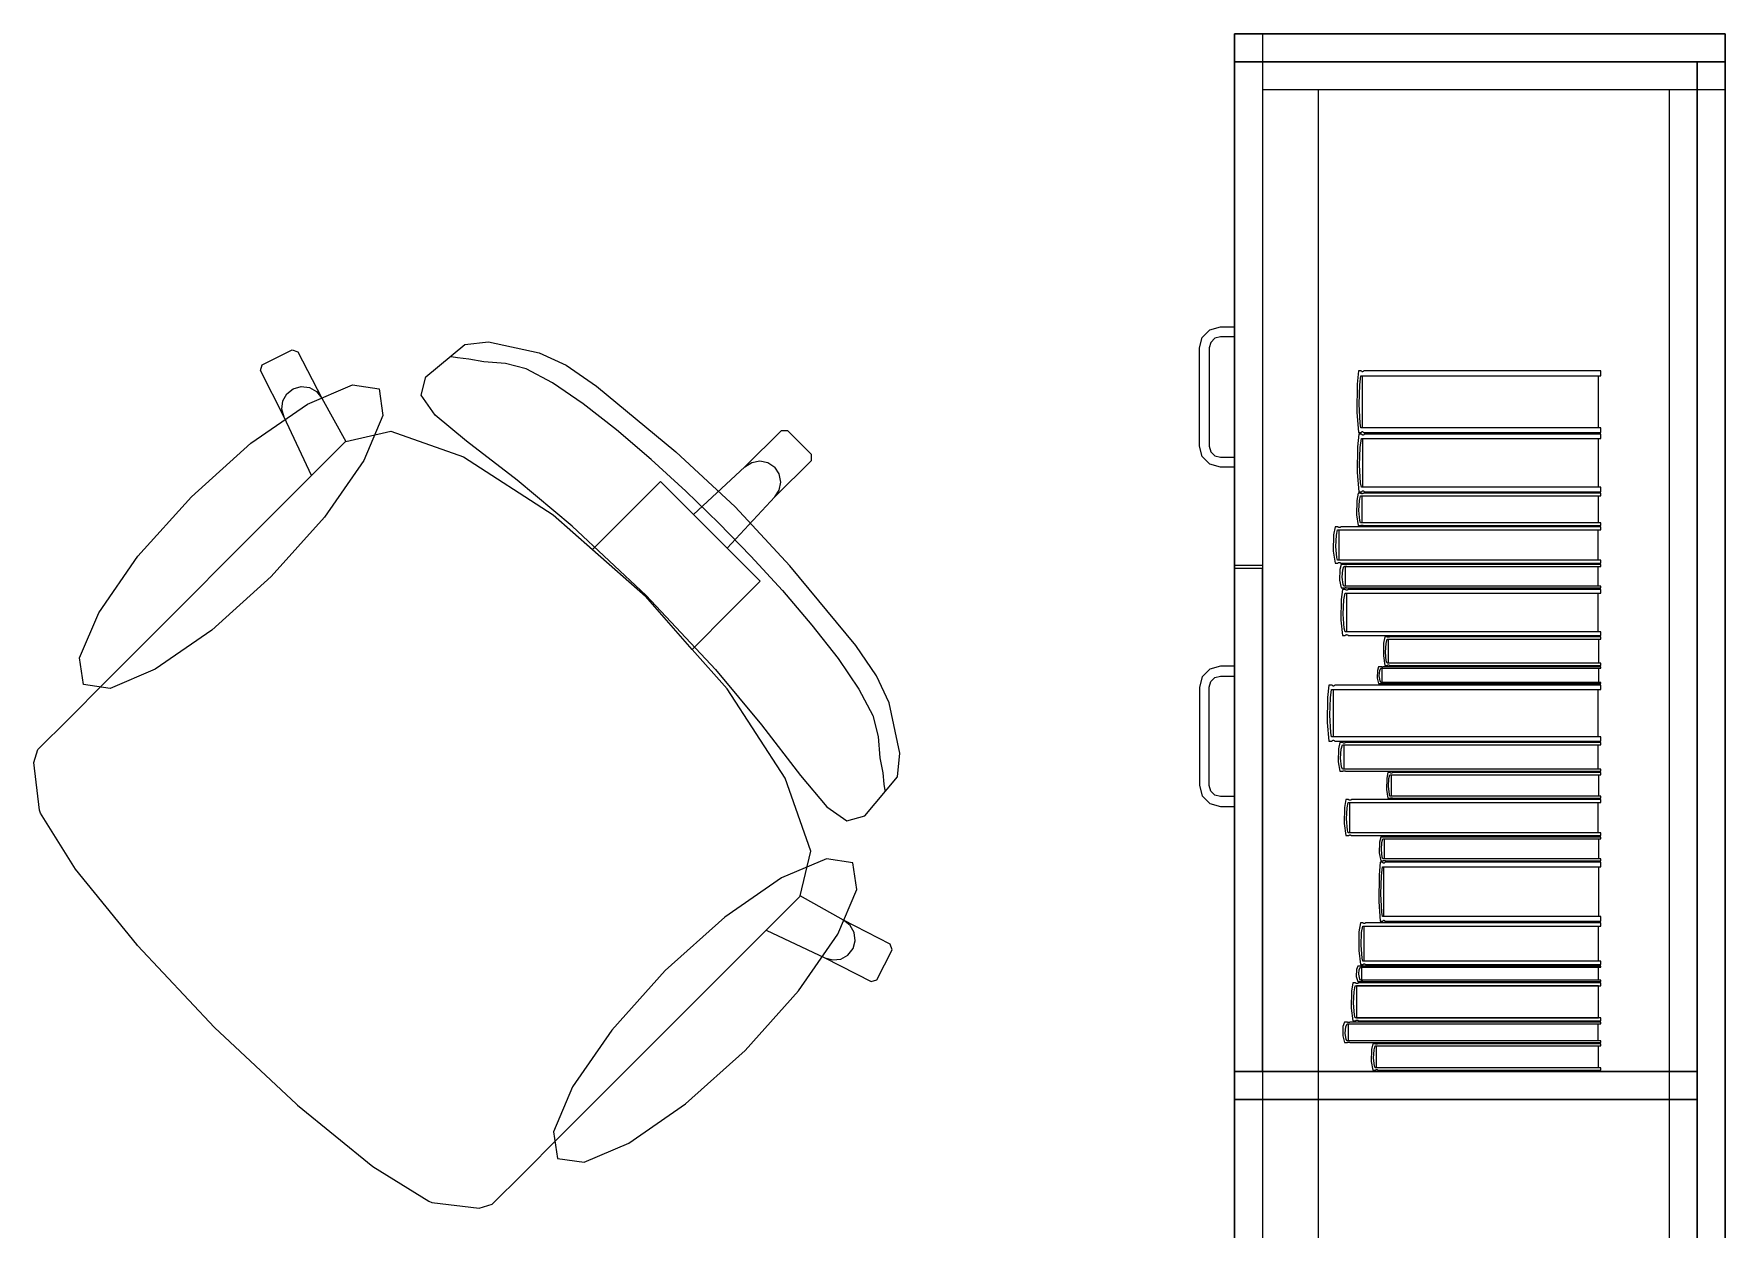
# Model space of a CAD drawing. Header units: inches. Extents: x -38 to 5698, y -33 to 92.
# Drawn here: x 227.646 to 228.852, y 11.583 to 12.435 of the extents above; entities that cross this region are included whole.
import ezdxf

# ---------------------------------------------------------------- set-up
doc = ezdxf.new("R2010")
doc.units = ezdxf.units.IN
doc.header["$MEASUREMENT"] = 0
doc.set_wipeout_variables(frame=1)
doc.linetypes.add('Wipeout_Contour', pattern=[1, 0, -1])
doc.layers.add('Interior - Mobiliario', color=7, linetype='Continuous')

msp = doc.modelspace()

# ---------------------------------------------------------------- linework, layer by layer
at = {"layer": 'Interior - Mobiliario', "color": 175, "linetype": 'Continuous', "lineweight": 13}
for p, q in [((228.8321, 12.4153), (228.5221, 12.4153)), ((228.5221, 12.4153), (228.5221, 10.9553)), ((228.8321, 10.9553), (228.8321, 12.4153)), ((228.5621, 12.3953), (228.5221, 12.3953)), ((228.8121, 12.3953), (228.5621, 12.3953)), ((228.4791, 12.2188), (228.4846, 12.2243)), ((228.4846, 12.2243), (228.4921, 12.2263)), ((228.4921, 12.2263), (228.5021, 12.2263)), ((228.5021, 12.2263), (228.5021, 12.2193)), ((227.8086, 12.1992), (227.8299, 12.21)), ((227.8299, 12.21), (227.834, 12.2086)), ((227.9253, 12.1906), (227.9532, 12.2138)), ((227.9532, 12.2138), (227.97, 12.2157)), ((227.97, 12.2157), (228.0061, 12.2079)), ((228.4771, 12.2113), (228.4791, 12.2188)), ((228.4771, 12.1413), (228.4771, 12.2113)), ((228.4852, 12.2153), (228.4841, 12.2113)), ((228.4841, 12.2113), (228.4841, 12.1413)), ((228.4881, 12.2182), (228.4852, 12.2153)), ((228.4921, 12.2193), (228.4881, 12.2182)), ((228.5021, 12.2193), (228.4921, 12.2193)), ((227.8073, 12.1951), (227.8086, 12.1992)), ((227.834, 12.2086), (227.851, 12.1755)), ((227.9479, 12.2042), (227.9434, 12.205)), ((227.956, 12.2034), (227.9479, 12.2042)), ((227.9667, 12.2014), (227.956, 12.2034)), ((227.9821, 12.2002), (227.9667, 12.2014)), ((227.9969, 12.1963), (227.9821, 12.2002)), ((228.0061, 12.2079), (228.0253, 12.199)), ((228.0253, 12.199), (228.047, 12.1841)), ((227.8242, 12.162), (227.8073, 12.1951)), ((227.9219, 12.1777), (227.9253, 12.1906)), ((228.0157, 12.1863), (227.9969, 12.1963)), ((228.0375, 12.1715), (228.0157, 12.1863)), ((228.5905, 12.195), (228.5896, 12.1854)), ((228.5924, 12.195), (228.5905, 12.195)), ((228.5914, 12.1849), (228.5922, 12.1915)), ((228.5922, 12.1915), (228.7635, 12.1915)), ((228.5925, 12.1949), (228.5924, 12.195)), ((228.5927, 12.1946), (228.5925, 12.1949)), ((228.5929, 12.1944), (228.5927, 12.1946)), ((228.5932, 12.1943), (228.5929, 12.1944)), ((228.5931, 12.1915), (228.5931, 12.1544)), ((228.5934, 12.1943), (228.5932, 12.1943)), ((228.5937, 12.1944), (228.5934, 12.1943)), ((228.5939, 12.1946), (228.5937, 12.1944)), ((228.5942, 12.1948), (228.5939, 12.1946)), ((228.5943, 12.195), (228.5942, 12.1948)), ((228.7635, 12.195), (228.5943, 12.195)), ((228.7617, 12.1544), (228.7617, 12.1915)), ((228.7635, 12.1915), (228.7635, 12.195)), ((227.8226, 12.1677), (227.8233, 12.1735)), ((227.8233, 12.1735), (227.8261, 12.1786)), ((227.8261, 12.1786), (227.8307, 12.1822)), ((227.8307, 12.1822), (227.8364, 12.1838)), ((227.8364, 12.1838), (227.8422, 12.183)), ((227.8422, 12.183), (227.8473, 12.1802)), ((227.8473, 12.1802), (227.851, 12.1755)), ((227.851, 12.1755), (227.8683, 12.1445)), ((227.9319, 12.1634), (227.9219, 12.1777)), ((228.047, 12.1841), (228.1037, 12.1372)), ((228.5896, 12.1854), (228.5893, 12.1656)), ((228.591, 12.1713), (228.5914, 12.1849)), ((227.8242, 12.162), (227.8226, 12.1677)), ((227.8438, 12.1203), (227.8242, 12.162)), ((227.9542, 12.1448), (227.9319, 12.1634)), ((228.0613, 12.1529), (228.0375, 12.1715)), ((228.5893, 12.1656), (228.5905, 12.1509)), ((228.5917, 12.1577), (228.591, 12.1713)), ((227.8683, 12.1445), (227.9002, 12.152)), ((227.9002, 12.152), (227.9522, 12.1336)), ((228.0861, 12.1317), (228.0613, 12.1529)), ((228.1528, 12.1264), (228.1789, 12.1525)), ((228.1789, 12.1525), (228.1832, 12.1525)), ((228.1832, 12.1525), (228.1917, 12.1439)), ((228.5908, 12.1499), (228.5899, 12.1408)), ((228.5905, 12.1509), (228.5924, 12.1509)), ((228.5927, 12.1499), (228.5908, 12.1499)), ((228.5922, 12.1544), (228.5917, 12.1577)), ((228.7635, 12.1544), (228.5922, 12.1544)), ((228.5924, 12.1509), (228.5925, 12.1511)), ((228.5925, 12.1511), (228.5927, 12.1513)), ((228.5927, 12.1513), (228.593, 12.1515)), ((228.5928, 12.1497), (228.5927, 12.1499)), ((228.593, 12.1494), (228.5928, 12.1497)), ((228.593, 12.1515), (228.5932, 12.1516)), ((228.5933, 12.1493), (228.593, 12.1494)), ((228.5932, 12.1516), (228.5935, 12.1516)), ((228.5935, 12.1516), (228.5937, 12.1515)), ((228.5937, 12.1515), (228.594, 12.1513)), ((228.594, 12.1513), (228.5942, 12.151)), ((228.5943, 12.1494), (228.594, 12.1492)), ((228.5942, 12.151), (228.5943, 12.1509)), ((228.5943, 12.1509), (228.7635, 12.1509)), ((228.5945, 12.1496), (228.5943, 12.1494)), ((228.5946, 12.1499), (228.5945, 12.1496)), ((228.7635, 12.1499), (228.5946, 12.1499)), ((228.7635, 12.1509), (228.7635, 12.1544)), ((228.7635, 12.1466), (228.7635, 12.1499)), ((227.868, 12.1445), (227.8438, 12.1203)), ((227.868, 12.1445), (227.8683, 12.1445)), ((227.9904, 12.1169), (227.9542, 12.1448)), ((228.1037, 12.1372), (228.1459, 12.0981)), ((228.2003, 12.1354), (228.1917, 12.1439)), ((228.4791, 12.1338), (228.4771, 12.1413)), ((228.4841, 12.1413), (228.4852, 12.1373)), ((228.4852, 12.1373), (228.4881, 12.1344)), ((228.5899, 12.1408), (228.5897, 12.1224)), ((228.5913, 12.1277), (228.5918, 12.1404)), ((228.5918, 12.1404), (228.5926, 12.1466)), ((228.5926, 12.1466), (228.7635, 12.1466)), ((228.5935, 12.1492), (228.5933, 12.1493)), ((228.5934, 12.1466), (228.5934, 12.112)), ((228.5938, 12.1492), (228.5935, 12.1492)), ((228.594, 12.1492), (228.5938, 12.1492)), ((228.7617, 12.112), (228.7617, 12.1466)), ((227.9522, 12.1336), (228.016, 12.0923)), ((228.1107, 12.1092), (228.0861, 12.1317)), ((228.1163, 12.0924), (228.1528, 12.1264)), ((228.1528, 12.1264), (228.1577, 12.1296)), ((228.1577, 12.1296), (228.1634, 12.1307)), ((228.1634, 12.1307), (228.1692, 12.1296)), ((228.1692, 12.1296), (228.1741, 12.1263)), ((228.1774, 12.1214), (228.1741, 12.1263)), ((228.1742, 12.105), (228.2003, 12.1311)), ((228.2003, 12.1311), (228.2003, 12.1354)), ((228.4846, 12.1283), (228.4791, 12.1338)), ((228.4921, 12.1263), (228.4846, 12.1283)), ((228.4881, 12.1344), (228.4921, 12.1333)), ((228.4921, 12.1333), (228.5021, 12.1333)), ((228.5021, 12.1263), (228.4921, 12.1263)), ((228.5021, 12.1333), (228.5021, 12.1263)), ((228.5921, 12.1151), (228.5913, 12.1277)), ((227.696, 11.9724), (227.8438, 12.1203)), ((228.0297, 12.0841), (227.9904, 12.1169)), ((228.0715, 12.0949), (228.0927, 12.116)), ((228.0927, 12.116), (228.1163, 12.0924)), ((228.1785, 12.1156), (228.1774, 12.1214)), ((228.1774, 12.1099), (228.1785, 12.1156)), ((228.5897, 12.1224), (228.5908, 12.1087)), ((228.5926, 12.112), (228.5921, 12.1151)), ((228.1342, 12.0864), (228.1107, 12.1092)), ((228.1402, 12.0685), (228.1742, 12.105)), ((228.1742, 12.105), (228.1774, 12.1099)), ((228.5893, 12.1026), (228.5891, 12.0923)), ((228.5903, 12.1077), (228.5893, 12.1026)), ((228.5921, 12.1077), (228.5903, 12.1077)), ((228.5908, 12.1087), (228.5927, 12.1087)), ((228.5908, 12.0953), (228.5912, 12.1024)), ((228.5912, 12.1024), (228.592, 12.1059)), ((228.592, 12.1059), (228.7635, 12.1059)), ((228.5922, 12.1076), (228.5921, 12.1077)), ((228.5925, 12.1075), (228.5922, 12.1076)), ((228.5927, 12.1074), (228.5925, 12.1075)), ((228.7635, 12.112), (228.5926, 12.112)), ((228.5927, 12.1087), (228.5929, 12.1089)), ((228.5929, 12.1073), (228.5927, 12.1074)), ((228.5929, 12.1089), (228.5931, 12.1092)), ((228.5932, 12.1073), (228.5929, 12.1073)), ((228.5929, 12.1059), (228.5929, 12.0865)), ((228.5931, 12.1092), (228.5933, 12.1093)), ((228.5935, 12.1074), (228.5932, 12.1073)), ((228.5933, 12.1093), (228.5936, 12.1094)), ((228.5937, 12.1074), (228.5935, 12.1074)), ((228.5936, 12.1094), (228.5938, 12.1094)), ((228.5939, 12.1076), (228.5937, 12.1074)), ((228.5938, 12.1094), (228.5941, 12.1093)), ((228.5941, 12.1077), (228.5939, 12.1076)), ((228.5941, 12.1093), (228.5943, 12.1091)), ((228.7635, 12.1077), (228.5941, 12.1077)), ((228.5943, 12.1091), (228.5945, 12.1089)), ((228.5945, 12.1089), (228.5946, 12.1087)), ((228.5946, 12.1087), (228.7635, 12.1087)), ((228.7617, 12.0865), (228.7617, 12.1059)), ((228.7635, 12.1087), (228.7635, 12.112)), ((228.7635, 12.1059), (228.7635, 12.1077)), ((228.016, 12.0923), (228.0442, 12.0675)), ((228.0442, 12.0675), (228.0715, 12.0949)), ((228.1163, 12.0924), (228.1283, 12.0805)), ((228.185, 12.0559), (228.1459, 12.0981)), ((228.5891, 12.0923), (228.5903, 12.0846)), ((228.5915, 12.0882), (228.5908, 12.0953)), ((228.0825, 12.0347), (228.0297, 12.0841)), ((228.1402, 12.0685), (228.1283, 12.0805)), ((228.1342, 12.0864), (228.157, 12.0629)), ((228.5727, 12.078), (228.5725, 12.0664)), ((228.5738, 12.0836), (228.5727, 12.078)), ((228.5758, 12.0836), (228.5738, 12.0836)), ((228.5743, 12.0698), (228.5748, 12.0777)), ((228.5748, 12.0777), (228.5757, 12.0815)), ((228.5757, 12.0815), (228.7635, 12.0815)), ((228.5759, 12.0835), (228.5758, 12.0836)), ((228.5762, 12.0834), (228.5759, 12.0835)), ((228.5764, 12.0832), (228.5762, 12.0834)), ((228.5767, 12.0832), (228.5764, 12.0832)), ((228.5766, 12.0815), (228.5766, 12.0599)), ((228.577, 12.0832), (228.5767, 12.0832)), ((228.5773, 12.0832), (228.577, 12.0832)), ((228.5775, 12.0833), (228.5773, 12.0832)), ((228.5778, 12.0835), (228.5775, 12.0833)), ((228.5779, 12.0836), (228.5778, 12.0835)), ((228.7635, 12.0836), (228.5779, 12.0836)), ((228.5903, 12.0846), (228.5921, 12.0846)), ((228.592, 12.0865), (228.5915, 12.0882)), ((228.7635, 12.0865), (228.592, 12.0865)), ((228.5921, 12.0846), (228.5923, 12.0847)), ((228.5923, 12.0847), (228.5925, 12.0849)), ((228.5925, 12.0849), (228.5927, 12.085)), ((228.5927, 12.085), (228.593, 12.085)), ((228.593, 12.085), (228.5933, 12.085)), ((228.5933, 12.085), (228.5935, 12.0849)), ((228.5935, 12.0849), (228.5937, 12.0848)), ((228.5937, 12.0848), (228.594, 12.0847)), ((228.594, 12.0847), (228.5941, 12.0846)), ((228.5941, 12.0846), (228.7635, 12.0846)), ((228.7616, 12.0599), (228.7616, 12.0815)), ((228.7635, 12.0846), (228.7635, 12.0865)), ((228.7635, 12.0815), (228.7635, 12.0836)), ((228.0442, 12.0675), (228.082, 12.0342)), ((228.1638, 12.0449), (228.1402, 12.0685)), ((228.5725, 12.0664), (228.5738, 12.0579)), ((228.5751, 12.0619), (228.5743, 12.0698)), ((228.157, 12.0629), (228.1796, 12.0383)), ((228.2319, 11.9992), (228.185, 12.0559)), ((228.5021, 12.0563), (228.5221, 12.0563)), ((228.5021, 12.0543), (228.5221, 12.0543)), ((228.5738, 12.0579), (228.5758, 12.0579)), ((228.5757, 12.0599), (228.5751, 12.0619)), ((228.7635, 12.0599), (228.5757, 12.0599)), ((228.5758, 12.0579), (228.576, 12.058)), ((228.576, 12.058), (228.5762, 12.0582)), ((228.5762, 12.0582), (228.5765, 12.0582)), ((228.5765, 12.0582), (228.5768, 12.0583)), ((228.5768, 12.0583), (228.577, 12.0583)), ((228.577, 12.0583), (228.5773, 12.0582)), ((228.5773, 12.0532), (228.5771, 12.0457)), ((228.5773, 12.0582), (228.5776, 12.0581)), ((228.5783, 12.0569), (228.5773, 12.0532)), ((228.5776, 12.0581), (228.5778, 12.058)), ((228.5778, 12.058), (228.5779, 12.0579)), ((228.5779, 12.0579), (228.7635, 12.0579)), ((228.5803, 12.0569), (228.5783, 12.0569)), ((228.5788, 12.0479), (228.5793, 12.053)), ((228.5793, 12.053), (228.5802, 12.0555)), ((228.5802, 12.0555), (228.7635, 12.0555)), ((228.5804, 12.0568), (228.5803, 12.0569)), ((228.5807, 12.0567), (228.5804, 12.0568)), ((228.5809, 12.0566), (228.5807, 12.0567)), ((228.5812, 12.0566), (228.5809, 12.0566)), ((228.5811, 12.0555), (228.5811, 12.0414)), ((228.5815, 12.0566), (228.5812, 12.0566)), ((228.5817, 12.0566), (228.5815, 12.0566)), ((228.582, 12.0567), (228.5817, 12.0566)), ((228.5822, 12.0568), (228.582, 12.0567)), ((228.5824, 12.0569), (228.5822, 12.0568)), ((228.7635, 12.0569), (228.5824, 12.0569)), ((228.7616, 12.0414), (228.7616, 12.0555)), ((228.7635, 12.0579), (228.7635, 12.0599)), ((228.7635, 12.0555), (228.7635, 12.0569)), ((228.1427, 12.0237), (228.1638, 12.0449)), ((228.5771, 12.0457), (228.5783, 12.0401)), ((228.5796, 12.0427), (228.5788, 12.0479)), ((228.5802, 12.0414), (228.5796, 12.0427)), ((228.7635, 12.0414), (228.5802, 12.0414)), ((228.7635, 12.0401), (228.7635, 12.0414)), ((228.1153, 11.9963), (228.082, 12.0342)), ((228.0825, 12.0347), (228.1319, 11.9819)), ((228.1796, 12.0383), (228.2007, 12.0135)), ((228.5781, 12.0319), (228.5779, 12.0172)), ((228.5791, 12.0391), (228.5781, 12.0319)), ((228.5783, 12.0401), (228.5803, 12.0401)), ((228.5811, 12.0391), (228.5791, 12.0391)), ((228.5797, 12.0215), (228.5801, 12.0316)), ((228.5801, 12.0316), (228.581, 12.0365)), ((228.5803, 12.0401), (228.5805, 12.0402)), ((228.5805, 12.0402), (228.5807, 12.0403)), ((228.5807, 12.0403), (228.581, 12.0403)), ((228.581, 12.0403), (228.5812, 12.0404)), ((228.581, 12.0365), (228.7635, 12.0365)), ((228.5812, 12.039), (228.5811, 12.0391)), ((228.5812, 12.0404), (228.5815, 12.0404)), ((228.5815, 12.0388), (228.5812, 12.039)), ((228.5815, 12.0404), (228.5818, 12.0403)), ((228.5817, 12.0386), (228.5815, 12.0388)), ((228.582, 12.0386), (228.5817, 12.0386)), ((228.5818, 12.0403), (228.582, 12.0403)), ((228.5819, 12.0365), (228.5819, 12.0089)), ((228.582, 12.0403), (228.5823, 12.0402)), ((228.5823, 12.0386), (228.582, 12.0386)), ((228.5823, 12.0402), (228.5824, 12.0401)), ((228.5825, 12.0386), (228.5823, 12.0386)), ((228.5824, 12.0401), (228.7635, 12.0401)), ((228.5828, 12.0387), (228.5825, 12.0386)), ((228.583, 12.0389), (228.5828, 12.0387)), ((228.5832, 12.0391), (228.583, 12.0389)), ((228.7635, 12.0391), (228.5832, 12.0391)), ((228.7616, 12.0089), (228.7616, 12.0365)), ((228.7635, 12.0365), (228.7635, 12.0391)), ((228.1153, 11.9963), (228.1427, 12.0237)), ((228.5779, 12.0172), (228.5791, 12.0063)), ((228.5804, 12.0114), (228.5797, 12.0215)), ((228.2007, 12.0135), (228.2193, 11.9897)), ((228.5791, 12.0063), (228.5811, 12.0063)), ((228.581, 12.0089), (228.5804, 12.0114)), ((228.7635, 12.0089), (228.581, 12.0089)), ((228.5811, 12.0063), (228.5813, 12.0065)), ((228.5813, 12.0065), (228.5815, 12.0067)), ((228.5815, 12.0067), (228.5818, 12.0068)), ((228.5818, 12.0068), (228.582, 12.0069)), ((228.582, 12.0069), (228.5823, 12.0068)), ((228.5823, 12.0068), (228.5826, 12.0068)), ((228.5826, 12.0068), (228.5828, 12.0066)), ((228.5828, 12.0066), (228.5831, 12.0064)), ((228.5831, 12.0064), (228.5832, 12.0063)), ((228.5832, 12.0063), (228.7635, 12.0063)), ((228.6093, 12.0053), (228.6085, 12.0008)), ((228.611, 12.0053), (228.6093, 12.0053)), ((228.6111, 12.0052), (228.611, 12.0053)), ((228.6113, 12.0051), (228.6111, 12.0052)), ((228.6115, 12.005), (228.6113, 12.0051)), ((228.6117, 12.005), (228.6115, 12.005)), ((228.612, 12.005), (228.6117, 12.005)), ((228.6122, 12.005), (228.612, 12.005)), ((228.6124, 12.0051), (228.6122, 12.005)), ((228.6126, 12.0052), (228.6124, 12.0051)), ((228.6127, 12.0053), (228.6126, 12.0052)), ((228.7635, 12.0053), (228.6127, 12.0053)), ((228.7635, 12.0063), (228.7635, 12.0089)), ((228.7635, 12.0037), (228.7635, 12.0053)), ((228.1401, 11.9682), (228.1153, 11.9963)), ((228.2468, 11.9775), (228.2319, 11.9992)), ((228.6085, 12.0008), (228.6083, 11.9917)), ((228.6098, 11.9943), (228.6102, 12.0006)), ((228.6104, 11.9881), (228.6098, 11.9943)), ((228.6102, 12.0006), (228.6109, 12.0037)), ((228.6109, 12.0037), (228.7635, 12.0037)), ((228.6117, 12.0037), (228.6117, 11.9866)), ((228.7619, 11.9866), (228.7619, 12.0037)), ((228.1319, 11.9819), (228.1647, 11.9426)), ((228.2193, 11.9897), (228.2341, 11.9679)), ((228.4846, 11.9823), (228.4791, 11.9768)), ((228.4921, 11.9843), (228.4846, 11.9823)), ((228.5021, 11.9843), (228.4921, 11.9843)), ((228.5021, 11.9773), (228.5021, 11.9843)), ((228.604, 11.9813), (228.6038, 11.9759)), ((228.6048, 11.9839), (228.604, 11.9813)), ((228.6066, 11.9839), (228.6048, 11.9839)), ((228.6053, 11.9775), (228.6057, 11.9812)), ((228.6057, 11.9812), (228.6064, 11.983)), ((228.6064, 11.983), (228.7635, 11.983)), ((228.6069, 11.9838), (228.6066, 11.9839)), ((228.6066, 11.9839), (228.6066, 11.9839)), ((228.6071, 11.9838), (228.6069, 11.9838)), ((228.6073, 11.9837), (228.6071, 11.9838)), ((228.6072, 11.983), (228.6072, 11.9728)), ((228.6075, 11.9837), (228.6073, 11.9837)), ((228.6078, 11.9837), (228.6075, 11.9837)), ((228.608, 11.9838), (228.6078, 11.9837)), ((228.6082, 11.9839), (228.608, 11.9838)), ((228.6083, 11.9839), (228.6082, 11.9839)), ((228.6083, 11.9917), (228.6093, 11.9849)), ((228.7635, 11.9839), (228.6083, 11.9839)), ((228.6093, 11.9849), (228.611, 11.9849)), ((228.6109, 11.9866), (228.6104, 11.9881)), ((228.7635, 11.9866), (228.6109, 11.9866)), ((228.611, 11.9849), (228.6112, 11.985)), ((228.6112, 11.985), (228.6114, 11.9851)), ((228.6114, 11.9851), (228.6116, 11.9852)), ((228.6116, 11.9852), (228.6118, 11.9853)), ((228.6118, 11.9853), (228.612, 11.9853)), ((228.612, 11.9853), (228.6122, 11.9852)), ((228.6122, 11.9852), (228.6125, 11.9851)), ((228.6125, 11.9851), (228.6126, 11.985)), ((228.6126, 11.985), (228.6127, 11.9849)), ((228.6127, 11.9849), (228.7635, 11.9849)), ((228.7619, 11.9728), (228.7619, 11.983)), ((228.7635, 11.9849), (228.7635, 11.9866)), ((228.7635, 11.983), (228.7635, 11.9839)), ((227.6705, 11.9469), (227.696, 11.9724)), ((228.2557, 11.9583), (228.2468, 11.9775)), ((228.4791, 11.9768), (228.4771, 11.9693)), ((228.4771, 11.9693), (228.4771, 11.8993)), ((228.4841, 11.9693), (228.4852, 11.9733)), ((228.4841, 11.8993), (228.4841, 11.9693)), ((228.4852, 11.9733), (228.4881, 11.9762)), ((228.4881, 11.9762), (228.4921, 11.9773)), ((228.4921, 11.9773), (228.5021, 11.9773)), ((228.5695, 11.9709), (228.5684, 11.9621)), ((228.5716, 11.9709), (228.5695, 11.9709)), ((228.5717, 11.9707), (228.5716, 11.9709)), ((228.5719, 11.9705), (228.5717, 11.9707)), ((228.5722, 11.9703), (228.5719, 11.9705)), ((228.5725, 11.9702), (228.5722, 11.9703)), ((228.5727, 11.9702), (228.5725, 11.9702)), ((228.573, 11.9703), (228.5727, 11.9702)), ((228.5733, 11.9704), (228.573, 11.9703)), ((228.5736, 11.9707), (228.5733, 11.9704)), ((228.5737, 11.9709), (228.5736, 11.9707)), ((228.7635, 11.9709), (228.5737, 11.9709)), ((228.6038, 11.9759), (228.6048, 11.9719)), ((228.6048, 11.9719), (228.6066, 11.9719)), ((228.606, 11.9738), (228.6053, 11.9775)), ((228.6064, 11.9728), (228.606, 11.9738)), ((228.7635, 11.9728), (228.6064, 11.9728)), ((228.6066, 11.9719), (228.6067, 11.9719)), ((228.6067, 11.9719), (228.6069, 11.972)), ((228.6069, 11.972), (228.6071, 11.9721)), ((228.6071, 11.9721), (228.6073, 11.9721)), ((228.6073, 11.9721), (228.6076, 11.9721)), ((228.6076, 11.9721), (228.6078, 11.9721)), ((228.6078, 11.9721), (228.608, 11.972)), ((228.608, 11.972), (228.6082, 11.9719)), ((228.6082, 11.9719), (228.6083, 11.9719)), ((228.6083, 11.9719), (228.7635, 11.9719)), ((228.7635, 11.9719), (228.7635, 11.9728)), ((228.7635, 11.9677), (228.7635, 11.9709)), ((228.1815, 11.9044), (228.1401, 11.9682)), ((228.2341, 11.9679), (228.2441, 11.9491)), ((228.2635, 11.9222), (228.2557, 11.9583)), ((228.5684, 11.9621), (228.5682, 11.9442)), ((228.57, 11.9494), (228.5705, 11.9617)), ((228.5705, 11.9617), (228.5714, 11.9677)), ((228.5714, 11.9677), (228.7635, 11.9677)), ((228.5724, 11.9677), (228.5724, 11.934)), ((228.7615, 11.934), (228.7615, 11.9677)), ((227.6485, 11.9249), (227.6705, 11.9469)), ((228.2441, 11.9491), (228.248, 11.9343)), ((228.5708, 11.9371), (228.57, 11.9494)), ((228.1647, 11.9426), (228.1926, 11.9064)), ((228.248, 11.9343), (228.2492, 11.9189)), ((228.5682, 11.9442), (228.5695, 11.9308)), ((228.5714, 11.934), (228.5708, 11.9371)), ((228.7635, 11.934), (228.5714, 11.934)), ((228.7635, 11.9308), (228.7635, 11.934)), ((227.6456, 11.9156), (227.6485, 11.9249)), ((228.2616, 11.9054), (228.2635, 11.9222)), ((228.5695, 11.9308), (228.5716, 11.9308)), ((228.5716, 11.9308), (228.5717, 11.931)), ((228.5717, 11.931), (228.572, 11.9313)), ((228.572, 11.9313), (228.5722, 11.9314)), ((228.5722, 11.9314), (228.5725, 11.9315)), ((228.5725, 11.9315), (228.5728, 11.9315)), ((228.5728, 11.9315), (228.5731, 11.9314)), ((228.5731, 11.9314), (228.5734, 11.9312)), ((228.5734, 11.9312), (228.5736, 11.931)), ((228.5736, 11.931), (228.5737, 11.9308)), ((228.5737, 11.9308), (228.7635, 11.9308)), ((228.5762, 11.9253), (228.576, 11.9162)), ((228.5772, 11.9298), (228.5762, 11.9253)), ((228.5792, 11.9298), (228.5772, 11.9298)), ((228.5778, 11.9188), (228.5782, 11.9251)), ((228.5782, 11.9251), (228.5791, 11.9282)), ((228.5791, 11.9282), (228.7635, 11.9282)), ((228.5794, 11.9298), (228.5792, 11.9298)), ((228.5796, 11.9296), (228.5794, 11.9298)), ((228.5798, 11.9295), (228.5796, 11.9296)), ((228.5801, 11.9295), (228.5798, 11.9295)), ((228.58, 11.9282), (228.58, 11.911)), ((228.5804, 11.9295), (228.5801, 11.9295)), ((228.5807, 11.9295), (228.5804, 11.9295)), ((228.5809, 11.9296), (228.5807, 11.9295)), ((228.5812, 11.9297), (228.5809, 11.9296)), ((228.5813, 11.9298), (228.5812, 11.9297)), ((228.7635, 11.9298), (228.5813, 11.9298)), ((228.7616, 11.911), (228.7616, 11.9282)), ((228.7635, 11.9282), (228.7635, 11.9298)), ((227.6496, 11.8817), (227.6456, 11.9156)), ((228.2492, 11.9189), (228.2512, 11.9082)), ((228.2512, 11.9082), (228.252, 11.9001)), ((228.576, 11.9162), (228.5772, 11.9094)), ((228.5772, 11.9094), (228.5792, 11.9094)), ((228.5785, 11.9126), (228.5778, 11.9188)), ((228.5791, 11.911), (228.5785, 11.9126)), ((228.7635, 11.911), (228.5791, 11.911)), ((228.5792, 11.9094), (228.5794, 11.9095)), ((228.5794, 11.9095), (228.5796, 11.9096)), ((228.5796, 11.9096), (228.5799, 11.9097)), ((228.5799, 11.9097), (228.5802, 11.9097)), ((228.5802, 11.9097), (228.5804, 11.9097)), ((228.5804, 11.9097), (228.5807, 11.9097)), ((228.5807, 11.9097), (228.581, 11.9096)), ((228.581, 11.9096), (228.5812, 11.9095)), ((228.5812, 11.9095), (228.5813, 11.9094)), ((228.5813, 11.9094), (228.7635, 11.9094)), ((228.6115, 11.9084), (228.6107, 11.9044)), ((228.6132, 11.9084), (228.6115, 11.9084)), ((228.6132, 11.9083), (228.6132, 11.9084)), ((228.6134, 11.9082), (228.6132, 11.9083)), ((228.6136, 11.9081), (228.6134, 11.9082)), ((228.6139, 11.9081), (228.6136, 11.9081)), ((228.6141, 11.9081), (228.6139, 11.9081)), ((228.6143, 11.9081), (228.6141, 11.9081)), ((228.6145, 11.9082), (228.6143, 11.9081)), ((228.6147, 11.9083), (228.6145, 11.9082)), ((228.6148, 11.9084), (228.6147, 11.9083)), ((228.7635, 11.9084), (228.6148, 11.9084)), ((228.7635, 11.9094), (228.7635, 11.911)), ((228.7635, 11.9069), (228.7635, 11.9084)), ((228.1998, 11.8524), (228.1815, 11.9044)), ((228.1926, 11.9064), (228.2112, 11.8841)), ((228.2384, 11.8775), (228.2616, 11.9054)), ((228.252, 11.9001), (228.2528, 11.8956)), ((228.4771, 11.8993), (228.4791, 11.8918)), ((228.4852, 11.8953), (228.4841, 11.8993)), ((228.6107, 11.9044), (228.6105, 11.8963)), ((228.6105, 11.8963), (228.6115, 11.8902)), ((228.6119, 11.8986), (228.6123, 11.9042)), ((228.6126, 11.893), (228.6119, 11.8986)), ((228.6123, 11.9042), (228.613, 11.9069)), ((228.613, 11.9069), (228.7635, 11.9069)), ((228.6138, 11.9069), (228.6138, 11.8916)), ((228.7619, 11.8916), (228.7619, 11.9069)), ((228.2112, 11.8841), (228.2255, 11.8741)), ((228.4791, 11.8918), (228.4846, 11.8863)), ((228.4846, 11.8863), (228.4921, 11.8843)), ((228.4881, 11.8924), (228.4852, 11.8953)), ((228.4921, 11.8913), (228.4881, 11.8924)), ((228.5021, 11.8913), (228.4921, 11.8913)), ((228.4921, 11.8843), (228.5021, 11.8843)), ((228.5021, 11.8843), (228.5021, 11.8913)), ((228.5815, 11.8892), (228.5805, 11.8836)), ((228.5835, 11.8892), (228.5815, 11.8892)), ((228.5825, 11.8833), (228.5833, 11.8871)), ((228.5833, 11.8871), (228.7635, 11.8871)), ((228.5836, 11.8891), (228.5835, 11.8892)), ((228.5838, 11.8889), (228.5836, 11.8891)), ((228.584, 11.8888), (228.5838, 11.8889)), ((228.5843, 11.8888), (228.584, 11.8888)), ((228.5842, 11.8871), (228.5842, 11.8656)), ((228.5846, 11.8888), (228.5843, 11.8888)), ((228.5848, 11.8888), (228.5846, 11.8888)), ((228.5851, 11.8889), (228.5848, 11.8888)), ((228.5853, 11.8891), (228.5851, 11.8889)), ((228.5855, 11.8892), (228.5853, 11.8891)), ((228.7635, 11.8892), (228.5855, 11.8892)), ((228.6115, 11.8902), (228.6132, 11.8902)), ((228.613, 11.8916), (228.6126, 11.893)), ((228.7635, 11.8916), (228.613, 11.8916)), ((228.6132, 11.8902), (228.6133, 11.8903)), ((228.6133, 11.8903), (228.6135, 11.8904)), ((228.6135, 11.8904), (228.6137, 11.8905)), ((228.6137, 11.8905), (228.6139, 11.8905)), ((228.6139, 11.8905), (228.6141, 11.8905)), ((228.6141, 11.8905), (228.6144, 11.8904)), ((228.6144, 11.8904), (228.6146, 11.8904)), ((228.6146, 11.8904), (228.6148, 11.8903)), ((228.6148, 11.8903), (228.6148, 11.8902)), ((228.6148, 11.8902), (228.7635, 11.8902)), ((228.7616, 11.8656), (228.7616, 11.8871)), ((228.7635, 11.8902), (228.7635, 11.8916)), ((228.7635, 11.8871), (228.7635, 11.8892)), ((227.6505, 11.8796), (227.6496, 11.8817)), ((227.6754, 11.8396), (227.6505, 11.8796)), ((228.2255, 11.8741), (228.2384, 11.8775)), ((228.5805, 11.8836), (228.5803, 11.8721)), ((228.5803, 11.8721), (228.5815, 11.8635)), ((228.582, 11.8754), (228.5825, 11.8833)), ((228.5828, 11.8675), (228.582, 11.8754)), ((228.5815, 11.8635), (228.5835, 11.8635)), ((228.5833, 11.8656), (228.5828, 11.8675)), ((228.7635, 11.8656), (228.5833, 11.8656)), ((228.5835, 11.8635), (228.5836, 11.8637)), ((228.5836, 11.8637), (228.5838, 11.8638)), ((228.5838, 11.8638), (228.5841, 11.8639)), ((228.5841, 11.8639), (228.5844, 11.864)), ((228.5844, 11.864), (228.5846, 11.864)), ((228.5846, 11.864), (228.5849, 11.8639)), ((228.5849, 11.8639), (228.5851, 11.8638)), ((228.5851, 11.8638), (228.5854, 11.8636)), ((228.5854, 11.8636), (228.5855, 11.8635)), ((228.5855, 11.8635), (228.7635, 11.8635)), ((228.6064, 11.8625), (228.6056, 11.8588)), ((228.6081, 11.8625), (228.6064, 11.8625)), ((228.6073, 11.8586), (228.608, 11.8612)), ((228.608, 11.8612), (228.7635, 11.8612)), ((228.6082, 11.8625), (228.6081, 11.8625)), ((228.6084, 11.8624), (228.6082, 11.8625)), ((228.6086, 11.8623), (228.6084, 11.8624)), ((228.6088, 11.8623), (228.6086, 11.8623)), ((228.6091, 11.8623), (228.6088, 11.8623)), ((228.6088, 11.8612), (228.6088, 11.8469)), ((228.6093, 11.8623), (228.6091, 11.8623)), ((228.6095, 11.8623), (228.6093, 11.8623)), ((228.6097, 11.8624), (228.6095, 11.8623)), ((228.6099, 11.8625), (228.6097, 11.8624)), ((228.7635, 11.8625), (228.6099, 11.8625)), ((228.7619, 11.8469), (228.7619, 11.8612)), ((228.7635, 11.8635), (228.7635, 11.8656)), ((228.7635, 11.8612), (228.7635, 11.8625)), ((228.1923, 11.8205), (228.1998, 11.8524)), ((228.6056, 11.8588), (228.6054, 11.8512)), ((228.6054, 11.8512), (228.6064, 11.8456)), ((228.6069, 11.8534), (228.6073, 11.8586)), ((228.6075, 11.8482), (228.6069, 11.8534)), ((228.608, 11.8469), (228.6075, 11.8482)), ((227.719, 11.7859), (227.6754, 11.8396)), ((228.606, 11.8446), (228.6052, 11.8353)), ((228.6077, 11.8446), (228.606, 11.8446)), ((228.6064, 11.8456), (228.6081, 11.8456)), ((228.6069, 11.8349), (228.6076, 11.8412)), ((228.6076, 11.8412), (228.7635, 11.8412)), ((228.6078, 11.8444), (228.6077, 11.8446)), ((228.608, 11.8441), (228.6078, 11.8444)), ((228.7635, 11.8469), (228.608, 11.8469)), ((228.6082, 11.844), (228.608, 11.8441)), ((228.6081, 11.8456), (228.6082, 11.8456)), ((228.6082, 11.8456), (228.6085, 11.8457)), ((228.6085, 11.8439), (228.6082, 11.844)), ((228.6084, 11.8412), (228.6084, 11.8057)), ((228.6085, 11.8457), (228.6087, 11.8458)), ((228.6087, 11.8438), (228.6085, 11.8439)), ((228.6087, 11.8458), (228.6089, 11.8458)), ((228.6089, 11.8439), (228.6087, 11.8438)), ((228.6089, 11.8458), (228.6091, 11.8458)), ((228.6091, 11.8441), (228.6089, 11.8439)), ((228.6091, 11.8458), (228.6094, 11.8458)), ((228.6093, 11.8443), (228.6091, 11.8441)), ((228.6094, 11.8458), (228.6096, 11.8457)), ((228.6095, 11.8446), (228.6093, 11.8443)), ((228.7635, 11.8446), (228.6095, 11.8446)), ((228.6096, 11.8457), (228.6098, 11.8456)), ((228.6098, 11.8456), (228.6099, 11.8456)), ((228.6099, 11.8456), (228.7635, 11.8456)), ((228.7619, 11.8057), (228.7619, 11.8412)), ((228.7635, 11.8456), (228.7635, 11.8469)), ((228.7635, 11.8412), (228.7635, 11.8446)), ((228.6052, 11.8353), (228.605, 11.8164)), ((228.6065, 11.8219), (228.6069, 11.8349)), ((228.1923, 11.8202), (228.1681, 11.796)), ((228.1923, 11.8202), (228.1923, 11.8205)), ((228.2233, 11.8031), (228.1923, 11.8205)), ((228.605, 11.8164), (228.606, 11.8024)), ((228.6071, 11.8089), (228.6065, 11.8219)), ((228.228, 11.7995), (228.2233, 11.8031)), ((228.2564, 11.7862), (228.2233, 11.8031)), ((228.2309, 11.7944), (228.228, 11.7995)), ((228.5919, 11.8014), (228.5909, 11.7948)), ((228.5937, 11.8014), (228.5919, 11.8014)), ((228.5938, 11.8012), (228.5937, 11.8014)), ((228.594, 11.8011), (228.5938, 11.8012)), ((228.5943, 11.8009), (228.594, 11.8011)), ((228.5945, 11.8009), (228.5943, 11.8009)), ((228.5948, 11.8009), (228.5945, 11.8009)), ((228.595, 11.8009), (228.5948, 11.8009)), ((228.5953, 11.801), (228.595, 11.8009)), ((228.5955, 11.8012), (228.5953, 11.801)), ((228.5956, 11.8014), (228.5955, 11.8012)), ((228.7635, 11.8014), (228.5956, 11.8014)), ((228.606, 11.8024), (228.6077, 11.8024)), ((228.6076, 11.8057), (228.6071, 11.8089)), ((228.7635, 11.8057), (228.6076, 11.8057)), ((228.6077, 11.8024), (228.6079, 11.8026)), ((228.6079, 11.8026), (228.6081, 11.8028)), ((228.6081, 11.8028), (228.6083, 11.803)), ((228.6083, 11.803), (228.6085, 11.8031)), ((228.6085, 11.8031), (228.6087, 11.8031)), ((228.6087, 11.8031), (228.609, 11.803)), ((228.609, 11.803), (228.6092, 11.8028)), ((228.6092, 11.8028), (228.6094, 11.8025)), ((228.6094, 11.8025), (228.6095, 11.8024)), ((228.6095, 11.8024), (228.7635, 11.8024)), ((228.7635, 11.8024), (228.7635, 11.8057)), ((228.7635, 11.799), (228.7635, 11.8014)), ((228.0202, 11.6482), (228.1681, 11.796)), ((228.1681, 11.796), (228.2098, 11.7764)), ((228.23, 11.7829), (228.2316, 11.7885)), ((228.2316, 11.7885), (228.2309, 11.7944)), ((228.5909, 11.7948), (228.5907, 11.7815)), ((228.5924, 11.7853), (228.5928, 11.7945)), ((228.5928, 11.7945), (228.5936, 11.799)), ((228.5936, 11.799), (228.7635, 11.799)), ((228.5944, 11.799), (228.5944, 11.7739)), ((228.7617, 11.7739), (228.7617, 11.799)), ((227.7197, 11.7851), (227.719, 11.7859)), ((227.7745, 11.7267), (227.7197, 11.7851)), ((228.2098, 11.7764), (228.2155, 11.7748)), ((228.2098, 11.7764), (228.2429, 11.7595)), ((228.2155, 11.7748), (228.2213, 11.7755)), ((228.2213, 11.7755), (228.2264, 11.7783)), ((228.2264, 11.7783), (228.23, 11.7829)), ((228.247, 11.7607), (228.2578, 11.7821)), ((228.2578, 11.7821), (228.2564, 11.7862)), ((228.5907, 11.7815), (228.5919, 11.7715)), ((228.5931, 11.7762), (228.5924, 11.7853)), ((228.5936, 11.7739), (228.5931, 11.7762)), ((228.5892, 11.7681), (228.589, 11.7631)), ((228.5902, 11.7705), (228.5892, 11.7681)), ((228.5921, 11.7705), (228.5902, 11.7705)), ((228.5907, 11.7646), (228.5911, 11.768)), ((228.5914, 11.7611), (228.5907, 11.7646)), ((228.5911, 11.768), (228.5919, 11.7696)), ((228.5919, 11.7715), (228.5937, 11.7715)), ((228.5919, 11.7696), (228.7635, 11.7696)), ((228.5922, 11.7705), (228.5921, 11.7705)), ((228.5924, 11.7704), (228.5922, 11.7705)), ((228.5926, 11.7704), (228.5924, 11.7704)), ((228.5929, 11.7703), (228.5926, 11.7704)), ((228.5928, 11.7696), (228.5928, 11.7603)), ((228.5931, 11.7703), (228.5929, 11.7703)), ((228.5934, 11.7704), (228.5931, 11.7703)), ((228.5936, 11.7704), (228.5934, 11.7704)), ((228.7635, 11.7739), (228.5936, 11.7739)), ((228.5939, 11.7705), (228.5936, 11.7704)), ((228.5937, 11.7715), (228.5939, 11.7717)), ((228.5939, 11.7717), (228.5941, 11.7719)), ((228.594, 11.7705), (228.5939, 11.7705)), ((228.7635, 11.7705), (228.594, 11.7705)), ((228.5941, 11.7719), (228.5943, 11.772)), ((228.5943, 11.772), (228.5946, 11.772)), ((228.5946, 11.772), (228.5948, 11.772)), ((228.5948, 11.772), (228.5951, 11.7719)), ((228.5951, 11.7719), (228.5953, 11.7718)), ((228.5953, 11.7718), (228.5955, 11.7716)), ((228.5955, 11.7716), (228.5956, 11.7715)), ((228.5956, 11.7715), (228.7635, 11.7715)), ((228.7617, 11.7603), (228.7617, 11.7696)), ((228.7635, 11.7715), (228.7635, 11.7739)), ((228.7635, 11.7696), (228.7635, 11.7705)), ((228.2429, 11.7595), (228.247, 11.7607)), ((228.5856, 11.7525), (228.5854, 11.7405)), ((228.5865, 11.7584), (228.5856, 11.7525)), ((228.5885, 11.7584), (228.5865, 11.7584)), ((228.5871, 11.7439), (228.5875, 11.7522)), ((228.5875, 11.7522), (228.5883, 11.7563)), ((228.5883, 11.7563), (228.7635, 11.7563)), ((228.5886, 11.7583), (228.5885, 11.7584)), ((228.5888, 11.7581), (228.5886, 11.7583)), ((228.589, 11.758), (228.5888, 11.7581)), ((228.589, 11.7631), (228.5902, 11.7594)), ((228.5893, 11.758), (228.589, 11.758)), ((228.7617, 11.7563), (228.5892, 11.7563)), ((228.5892, 11.7563), (228.5892, 11.7336)), ((228.5895, 11.758), (228.5893, 11.758)), ((228.5898, 11.758), (228.5895, 11.758)), ((228.5901, 11.7581), (228.5898, 11.758)), ((228.5903, 11.7583), (228.5901, 11.7581)), ((228.5902, 11.7594), (228.5921, 11.7594)), ((228.5904, 11.7584), (228.5903, 11.7583)), ((228.7635, 11.7584), (228.5904, 11.7584)), ((228.5919, 11.7603), (228.5914, 11.7611)), ((228.7635, 11.7603), (228.5919, 11.7603)), ((228.5921, 11.7594), (228.5922, 11.7595)), ((228.5922, 11.7595), (228.5924, 11.7595)), ((228.5924, 11.7595), (228.5927, 11.7596)), ((228.5927, 11.7596), (228.5929, 11.7596)), ((228.5929, 11.7596), (228.5932, 11.7596)), ((228.5932, 11.7596), (228.5934, 11.7596)), ((228.5934, 11.7596), (228.5937, 11.7595)), ((228.5937, 11.7595), (228.5939, 11.7595)), ((228.5939, 11.7595), (228.594, 11.7594)), ((228.594, 11.7594), (228.7635, 11.7594)), ((228.7617, 11.7336), (228.7617, 11.7563)), ((228.7635, 11.7594), (228.7635, 11.7603)), ((228.7635, 11.7563), (228.7635, 11.7584)), ((228.5854, 11.7405), (228.5865, 11.7315)), ((228.5878, 11.7357), (228.5871, 11.7439)), ((228.5795, 11.7273), (228.5793, 11.7208)), ((228.5805, 11.7305), (228.5795, 11.7273)), ((228.5825, 11.7305), (228.5805, 11.7305)), ((228.5811, 11.7227), (228.5815, 11.7271)), ((228.5815, 11.7271), (228.5824, 11.7293)), ((228.5824, 11.7293), (228.7635, 11.7293)), ((228.5826, 11.7304), (228.5825, 11.7305)), ((228.5829, 11.7303), (228.5826, 11.7304)), ((228.5831, 11.7303), (228.5829, 11.7303)), ((228.5834, 11.7302), (228.5831, 11.7303)), ((228.5833, 11.7293), (228.5833, 11.7171)), ((228.5836, 11.7302), (228.5834, 11.7302)), ((228.5839, 11.7303), (228.5836, 11.7302)), ((228.5842, 11.7303), (228.5839, 11.7303)), ((228.5844, 11.7304), (228.5842, 11.7303)), ((228.5845, 11.7305), (228.5844, 11.7304)), ((228.7635, 11.7305), (228.5845, 11.7305)), ((228.5865, 11.7315), (228.5885, 11.7315)), ((228.5883, 11.7336), (228.5878, 11.7357)), ((228.7635, 11.7336), (228.5883, 11.7336)), ((228.5885, 11.7315), (228.5886, 11.7316)), ((228.5886, 11.7316), (228.5888, 11.7318)), ((228.5888, 11.7318), (228.5891, 11.7319)), ((228.5891, 11.7319), (228.5893, 11.7319)), ((228.5892, 11.7336), (228.7617, 11.7336)), ((228.5893, 11.7319), (228.5896, 11.7319)), ((228.5896, 11.7319), (228.5899, 11.7319)), ((228.5899, 11.7319), (228.5901, 11.7318)), ((228.5901, 11.7318), (228.5903, 11.7316)), ((228.5903, 11.7316), (228.5904, 11.7315)), ((228.5904, 11.7315), (228.7635, 11.7315)), ((228.7616, 11.7171), (228.7616, 11.7293)), ((228.7635, 11.7315), (228.7635, 11.7336)), ((228.7635, 11.7293), (228.7635, 11.7305)), ((227.7745, 11.7267), (227.8329, 11.6719)), ((228.5793, 11.7208), (228.5805, 11.716)), ((228.5805, 11.716), (228.5825, 11.716)), ((228.5818, 11.7182), (228.5811, 11.7227)), ((228.5824, 11.7171), (228.5818, 11.7182)), ((228.7635, 11.7171), (228.5824, 11.7171)), ((228.5825, 11.716), (228.5827, 11.716)), ((228.5827, 11.716), (228.5829, 11.7161)), ((228.5829, 11.7161), (228.5832, 11.7162)), ((228.5832, 11.7162), (228.5834, 11.7162)), ((228.5834, 11.7162), (228.5837, 11.7162)), ((228.5837, 11.7162), (228.584, 11.7162)), ((228.584, 11.7162), (228.5842, 11.7161)), ((228.5842, 11.7161), (228.5844, 11.716)), ((228.5844, 11.716), (228.5845, 11.716)), ((228.5845, 11.716), (228.7635, 11.716)), ((228.7635, 11.716), (228.7635, 11.7171)), ((228.5999, 11.7109), (228.5997, 11.7025)), ((228.6008, 11.715), (228.5999, 11.7109)), ((228.6026, 11.715), (228.6008, 11.715)), ((228.6012, 11.7049), (228.6017, 11.7107)), ((228.6017, 11.7107), (228.6024, 11.7135)), ((228.6024, 11.7135), (228.7635, 11.7135)), ((228.6026, 11.7149), (228.6026, 11.715)), ((228.6028, 11.7148), (228.6026, 11.7149)), ((228.6031, 11.7147), (228.6028, 11.7148)), ((228.6033, 11.7147), (228.6031, 11.7147)), ((228.6035, 11.7147), (228.6033, 11.7147)), ((228.6038, 11.7147), (228.6035, 11.7147)), ((228.604, 11.7148), (228.6038, 11.7147)), ((228.6042, 11.7149), (228.604, 11.7148)), ((228.6044, 11.715), (228.6042, 11.7149)), ((228.7635, 11.715), (228.6044, 11.715)), ((228.7635, 11.7135), (228.7635, 11.715)), ((227.8329, 11.6719), (227.8337, 11.6712)), ((227.8337, 11.6712), (227.8874, 11.6276)), ((227.9947, 11.6226), (228.0202, 11.6482)), ((227.8874, 11.6276), (227.9274, 11.6027)), ((227.9727, 11.6007), (227.9947, 11.6226)), ((227.9274, 11.6027), (227.9295, 11.6018)), ((227.9295, 11.6018), (227.9634, 11.5978)), ((227.9634, 11.5978), (227.9727, 11.6007))]:
    msp.add_line(p, q, dxfattribs=at)
at = {"layer": 'Interior - Mobiliario', "color": 175, "linetype": 'Continuous', "lineweight": 13, "flags": 128}
for points in [[(227.758, 12.1052), (227.8005, 12.1433), (227.8409, 12.1713), (227.873, 12.1849), (227.8919, 12.1821), (227.8947, 12.1632), (227.8811, 12.1311), (227.8531, 12.0907), (227.815, 12.0482), (227.7725, 12.0101), (227.7321, 11.9821), (227.7, 11.9685), (227.6811, 11.9713), (227.6783, 11.9902), (227.6919, 12.0223), (227.7199, 12.0627)], [(228.153, 11.7102), (228.1911, 11.7527), (228.2191, 11.7931), (228.2327, 11.8251), (228.2299, 11.8441), (228.211, 11.8469), (228.1789, 11.8333), (228.1385, 11.8053), (228.096, 11.7672), (228.0579, 11.7247), (228.0299, 11.6843), (228.0163, 11.6522), (228.0191, 11.6333), (228.0381, 11.6305), (228.0701, 11.6441), (228.1105, 11.6721)]]:
    msp.add_lwpolyline(points, close=True, dxfattribs=at)

# ---------------------------------------------------------------- next in the draw order: wipeouts: each hides what was drawn before it
at = {"color": 254, "linetype": 'Wipeout_Contour', "lineweight": 0, "ltscale": 6607.306215}
msp.add_wipeout([(228.5021, 11.6953), (228.5021, 11.6753), (228.8321, 11.6753), (228.8321, 11.6953)], dxfattribs=at).dxf.layer = 'Interior - Mobiliario'

# ---------------------------------------------------------------- next in the draw order: linework, layer by layer
at = {"layer": 'Interior - Mobiliario', "color": 175, "linetype": 'Continuous', "lineweight": 13}
for p, q in [((228.5221, 12.3953), (228.5221, 10.9753)), ((228.5621, 10.9753), (228.5621, 12.3953)), ((228.8121, 12.3953), (228.8121, 10.9753)), ((228.5021, 11.6953), (228.5021, 12.0543)), ((228.5221, 11.6953), (228.5221, 12.0543)), ((228.6019, 11.6992), (228.6012, 11.7049)), ((228.6032, 11.7135), (228.6032, 11.6978)), ((228.7618, 11.6978), (228.7618, 11.7135)), ((228.8321, 11.6953), (228.5021, 11.6953)), ((228.5021, 11.6953), (228.5021, 11.6753)), ((228.5021, 11.6953), (228.5021, 11.6753)), ((228.5021, 11.6953), (228.5221, 11.6953)), ((228.5997, 11.7025), (228.6008, 11.6963)), ((228.6008, 11.6963), (228.6026, 11.6963)), ((228.6024, 11.6978), (228.6019, 11.6992)), ((228.7635, 11.6978), (228.6024, 11.6978)), ((228.6026, 11.6963), (228.6027, 11.6964)), ((228.6027, 11.6964), (228.6029, 11.6965)), ((228.6029, 11.6965), (228.6031, 11.6966)), ((228.6031, 11.6966), (228.6034, 11.6966)), ((228.6034, 11.6966), (228.6036, 11.6966)), ((228.6036, 11.6966), (228.6038, 11.6966)), ((228.6038, 11.6966), (228.6041, 11.6965)), ((228.6041, 11.6965), (228.6043, 11.6964)), ((228.6043, 11.6964), (228.6044, 11.6963)), ((228.6044, 11.6963), (228.7635, 11.6963)), ((228.7635, 11.6963), (228.7635, 11.6978)), ((228.8321, 11.6753), (228.8321, 11.6953)), ((228.5021, 11.6753), (228.8321, 11.6753)), ((228.5021, 11.6753), (228.5021, 11.3163)), ((228.5021, 11.6753), (228.5221, 11.6753)), ((228.5221, 11.6753), (228.5221, 11.3163))]:
    msp.add_line(p, q, dxfattribs=at)
at = {"layer": 'Interior - Mobiliario', "color": 175, "linetype": 'Continuous', "lineweight": 30}
for p, q in [((228.5021, 11.6953), (228.8321, 11.6953)), ((228.5021, 11.6753), (228.5021, 11.6953)), ((228.8321, 11.6753), (228.8321, 11.6953)), ((228.5021, 11.6753), (228.8321, 11.6753))]:
    msp.add_line(p, q, dxfattribs=at)

# ---------------------------------------------------------------- next in the draw order: wipeouts: each hides what was drawn before it
at = {"color": 254, "linetype": 'Wipeout_Contour', "lineweight": 0, "ltscale": 6608.006837}
msp.add_wipeout([(228.8321, 12.4153), (228.8321, 10.9553), (228.8521, 10.9553), (228.8521, 12.4153)], dxfattribs=at).dxf.layer = 'Interior - Mobiliario'

# ---------------------------------------------------------------- next in the draw order: linework, layer by layer
at = {"layer": 'Interior - Mobiliario', "color": 175, "linetype": 'Continuous', "lineweight": 30}
for p, q in [((228.8321, 12.4153), (228.8521, 12.4153)), ((228.8321, 10.9553), (228.8321, 12.4153)), ((228.8521, 10.9553), (228.8521, 12.4153))]:
    msp.add_line(p, q, dxfattribs=at)
at = {"layer": 'Interior - Mobiliario', "color": 175, "linetype": 'Continuous', "lineweight": 13}
for p, q in [((228.8521, 12.4153), (228.8321, 12.4153)), ((228.8321, 12.4153), (228.8321, 10.9553)), ((228.8521, 10.9553), (228.8521, 12.4153)), ((228.8521, 12.3953), (228.8121, 12.3953)), ((228.8521, 10.9753), (228.8521, 12.3953)), ((228.8321, 11.6953), (228.5021, 11.6953)), ((228.8321, 11.6753), (228.8321, 11.6953)), ((228.5021, 11.6753), (228.8321, 11.6753))]:
    msp.add_line(p, q, dxfattribs=at)

# ---------------------------------------------------------------- next in the draw order: wipeouts: each hides what was drawn before it
at = {"color": 254, "linetype": 'Wipeout_Contour', "lineweight": 0, "ltscale": 6607.367816}
msp.add_wipeout([(228.5021, 12.4353), (228.5021, 12.4153), (228.8521, 12.4153), (228.8521, 12.4353)], dxfattribs=at).dxf.layer = 'Interior - Mobiliario'

# ---------------------------------------------------------------- next in the draw order: linework, layer by layer
at = {"layer": 'Interior - Mobiliario', "color": 175, "linetype": 'Continuous', "lineweight": 30}
for p, q in [((228.5021, 12.4353), (228.8521, 12.4353)), ((228.5021, 12.4153), (228.5021, 12.4353)), ((228.8521, 12.4153), (228.8521, 12.4353)), ((228.5021, 12.4153), (228.8521, 12.4153))]:
    msp.add_line(p, q, dxfattribs=at)
at = {"layer": 'Interior - Mobiliario', "color": 175, "linetype": 'Continuous', "lineweight": 13}
for p, q in [((228.8521, 12.4353), (228.5021, 12.4353)), ((228.5021, 12.4353), (228.5021, 12.4153)), ((228.5021, 12.4353), (228.8521, 12.4353)), ((228.5021, 10.9353), (228.5021, 12.4353)), ((228.8521, 12.4353), (228.5221, 12.4353)), ((228.5221, 12.4353), (228.5221, 12.3953)), ((228.8521, 12.4153), (228.8521, 12.4353)), ((228.8521, 12.3953), (228.8521, 12.4353)), ((228.8521, 12.4353), (228.8521, 10.9353)), ((228.5021, 12.4153), (228.8521, 12.4153)), ((228.8521, 12.4153), (228.5021, 12.4153)), ((228.5021, 12.4153), (228.5021, 10.9553)), ((228.8321, 12.4153), (228.5021, 12.4153)), ((228.5021, 12.4153), (228.5021, 10.9553)), ((228.5021, 12.4153), (228.5021, 12.0563)), ((228.5021, 12.4153), (228.5221, 12.4153)), ((228.8321, 12.4153), (228.5221, 12.4153)), ((228.5221, 12.4153), (228.5221, 10.9553)), ((228.8321, 12.4153), (228.5221, 12.4153)), ((228.5221, 12.4153), (228.5221, 10.9553)), ((228.5221, 12.4153), (228.5221, 12.0563)), ((228.8321, 10.9553), (228.8321, 12.4153)), ((228.8321, 10.9553), (228.8321, 12.4153)), ((228.8321, 10.9553), (228.8321, 12.4153)), ((228.8521, 10.9553), (228.8521, 12.4153))]:
    msp.add_line(p, q, dxfattribs=at)

doc.saveas('drawing.dxf')
